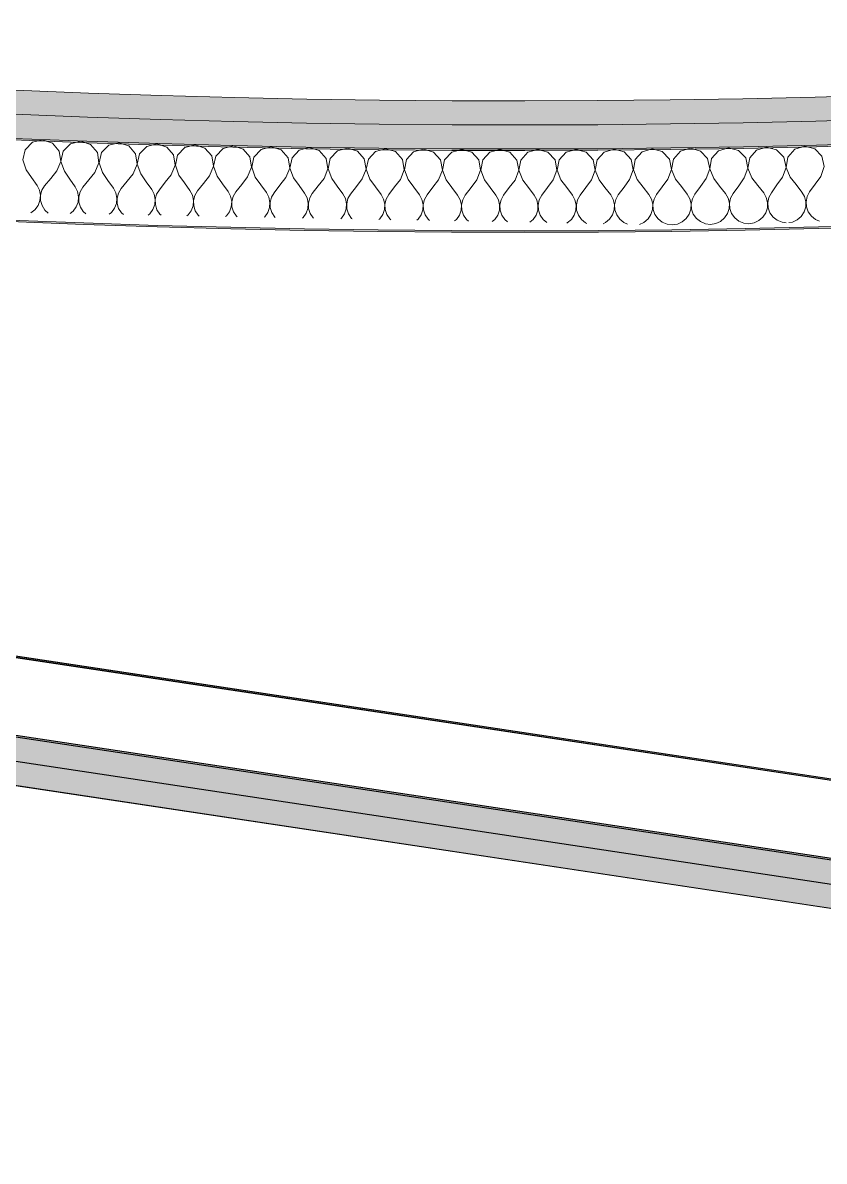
# Model space of a CAD drawing. Header units: millimetres. Extents: x -50172 to 90294, y -80883 to 25069.
# Drawn here: x -27246 to -26746, y -51503 to -50793 of the extents above; entities that cross this region are included whole.
import ezdxf
from ezdxf.enums import TextEntityAlignment as Align

# ---------------------------------------------------------------- set-up
doc = ezdxf.new("R2010")
doc.units = ezdxf.units.MM
doc.header["$MEASUREMENT"] = 0
for name, color, linetype in [('A-25-M_Wall_Int', 7, 'Continuous'), ('New_A-25-M_Wall_Int', 7, 'Continuous'), ('New_A-35-M_FFE-Zone', 7, 'Continuous')]:
    doc.layers.add(name, color=color, linetype=linetype)
for name, color, linetype, lineweight in [('A-25-M_Wall_Int_Pen_No__1', 7, 'Continuous', 13), ('New_A-25-M_Wall_Int_Pen_No__1', 7, 'Continuous', 13), ('New_A-25-M_Wall_Int_Pen_No__150', 7, 'Continuous', 0), ('New_ArchiCAD Zone Stamps_Pen_No__9', 7, 'Continuous', 13)]:
    doc.layers.add(name, color=color, linetype=linetype, lineweight=lineweight)
for name, color, linetype, lineweight, true_color in [('A-25-M_Wall_Int_Pen_No__107', 7, 'Continuous', 15, 0xa6a6a6), ('A-25-M_Wall_Int_Pen_No__81', 7, 'Continuous', 20, 0x6a6a6a), ('New_A-25-M_Wall_Int_Pen_No__107', 7, 'Continuous', 15, 0xa6a6a6), ('New_A-25-M_Wall_Int_Pen_No__81', 7, 'Continuous', 20, 0x6a6a6a), ('New_A-35-M_FFE-Zone_Pen_No__74', 7, 'Continuous', 20, 0x606060)]:
    doc.layers.add(name, color=color, linetype=linetype, lineweight=lineweight, true_color=true_color)
doc.styles.add('GENERATED_STYLE_1', font='')
doc.styles.add('GENERATED_STYLE_3', font='')
doc.styles.get('GENERATED_STYLE_1').set_extended_font_data('Arial', bold=True)
doc.styles.get('GENERATED_STYLE_3').set_extended_font_data('Arial')

# ---------------------------------------------------------------- blocks, each defined once
blk = doc.blocks.new('Lecture 1 First_INB 114R_2_1', base_point=(-22395.77, -55564.06))
at = {"layer": 'New_A-35-M_FFE-Zone_Pen_No__74', "linetype": 'Continuous'}
blk.add_line((-25917.19, -51469.67), (-29877.61, -50873.57), dxfattribs=at)
at = {"layer": 'New_ArchiCAD Zone Stamps_Pen_No__9'}
for tag, height, style, p in [('ROOM_NAME', 250, 'GENERATED_STYLE_1', (-23019.34, -54095.69)), ('zoneNameLine2', 250, 'GENERATED_STYLE_1', (-23207.77, -54527.82)), ('ROOM_NUMBER', 200, 'GENERATED_STYLE_3', (-23396.2, -54948.53)), ('measuredAreaCode', 200, 'GENERATED_STYLE_3', (-23553.22, -55308.64)), ('DUMMY_649', 200, 'GENERATED_STYLE_3', (-23245.82, -55442.68)), ('DUMMY_650', 200, 'GENERATED_STYLE_3', (-22616.65, -55717.03)), ('DUMMY_651', 133.33, 'GENERATED_STYLE_3', (-22337.36, -55823.58))]:
    blk.add_attdef(tag, text='', height=height, rotation=336.44041, dxfattribs=dict(at, style=style)).set_placement(p, align=Align.TOP_LEFT)
blk = doc.blocks.new('*X403')
at = {"layer": 'New_A-25-M_Wall_Int_Pen_No__150', "linetype": 'Continuous'}
for p, q in [((-27234.06, -50865.82), (-27240.38, -50867.35)), ((-27227.88, -50867.85), (-27234.06, -50865.82)), ((-27210.28, -50866.74), (-27216.6, -50868.28)), ((-27204.09, -50868.74), (-27210.28, -50866.74)), ((-27244.97, -50871.97), (-27246.44, -50878.3)), ((-27240.38, -50867.35), (-27244.97, -50871.97)), ((-27223.68, -50872.82), (-27227.88, -50867.85)), ((-27222.72, -50879.25), (-27223.68, -50872.82)), ((-27221.17, -50872.92), (-27222.62, -50879.26)), ((-27216.6, -50868.28), (-27221.17, -50872.92)), ((-27199.88, -50873.7), (-27204.09, -50868.74)), ((-27198.89, -50880.13), (-27199.88, -50873.7)), ((-27197.36, -50873.79), (-27198.8, -50880.14)), ((-27192.81, -50869.14), (-27197.36, -50873.79)), ((-27186.5, -50867.58), (-27192.81, -50869.14)), ((-27180.3, -50869.56), (-27186.5, -50867.58)), ((-27176.07, -50874.51), (-27180.3, -50869.56)), ((-27169.02, -50869.93), (-27173.56, -50874.59)), ((-27162.71, -50868.34), (-27169.02, -50869.93)), ((-27156.51, -50870.31), (-27162.71, -50868.34)), ((-27152.26, -50875.24), (-27156.51, -50870.31)), ((-27145.23, -50870.64), (-27149.75, -50875.31)), ((-27138.92, -50869.03), (-27145.23, -50870.64)), ((-27132.72, -50870.98), (-27138.92, -50869.03)), ((-27128.45, -50875.89), (-27132.72, -50870.98)), ((-27121.43, -50871.27), (-27125.94, -50875.96)), ((-27115.13, -50869.64), (-27121.43, -50871.27)), ((-27108.92, -50871.57), (-27115.13, -50869.64)), ((-27104.64, -50876.47), (-27108.92, -50871.57)), ((-27097.63, -50871.83), (-27102.13, -50876.53)), ((-27091.34, -50870.18), (-27097.63, -50871.83)), ((-27085.12, -50872.09), (-27091.34, -50870.18)), ((-27080.83, -50876.98), (-27085.12, -50872.09)), ((-27073.84, -50872.31), (-27078.32, -50877.03)), ((-27067.55, -50870.64), (-27073.84, -50872.31)), ((-27061.32, -50872.53), (-27067.55, -50870.64)), ((-27057.01, -50877.41), (-27061.32, -50872.53)), ((-27050.04, -50872.71), (-27054.5, -50877.45)), ((-27043.75, -50871.03), (-27050.04, -50872.71)), ((-27037.52, -50872.9), (-27043.75, -50871.03)), ((-27033.2, -50877.76), (-27037.52, -50872.9)), ((-27026.23, -50873.05), (-27030.68, -50877.79)), ((-27019.96, -50871.34), (-27026.23, -50873.05)), ((-27013.72, -50873.19), (-27019.96, -50871.34)), ((-27009.38, -50878.04), (-27013.72, -50873.19)), ((-27002.43, -50873.3), (-27006.87, -50878.06)), ((-26996.16, -50871.58), (-27002.43, -50873.3)), ((-26989.92, -50873.41), (-26996.16, -50871.58)), ((-26985.56, -50878.24), (-26989.92, -50873.41)), ((-26978.63, -50873.48), (-26983.05, -50878.26)), ((-26972.36, -50871.74), (-26978.63, -50873.48)), ((-26966.12, -50873.55), (-26972.36, -50871.74)), ((-26961.75, -50878.37), (-26966.12, -50873.55)), ((-26954.83, -50873.59), (-26959.23, -50878.37)), ((-26948.57, -50871.82), (-26954.83, -50873.59)), ((-26942.31, -50873.61), (-26948.57, -50871.82)), ((-26937.93, -50878.42), (-26942.31, -50873.61)), ((-26931.02, -50873.61), (-26935.41, -50878.42)), ((-26924.77, -50871.83), (-26931.02, -50873.61)), ((-26918.51, -50873.6), (-26924.77, -50871.83)), ((-26914.11, -50878.39), (-26918.51, -50873.6)), ((-26907.22, -50873.57), (-26911.59, -50878.38)), ((-26900.97, -50871.76), (-26907.22, -50873.57)), ((-26894.71, -50873.51), (-26900.97, -50871.76)), ((-26890.29, -50878.29), (-26894.71, -50873.51)), ((-26883.42, -50873.45), (-26887.78, -50878.28)), ((-26877.17, -50871.62), (-26883.42, -50873.45)), ((-26870.9, -50873.35), (-26877.17, -50871.62)), ((-26866.47, -50878.12), (-26870.9, -50873.35)), ((-26859.61, -50873.25), (-26863.96, -50878.09)), ((-26853.38, -50871.41), (-26859.61, -50873.25)), ((-26847.1, -50873.11), (-26853.38, -50871.41)), ((-26842.65, -50877.86), (-26847.1, -50873.11)), ((-26835.81, -50872.97), (-26840.14, -50877.83)), ((-26829.58, -50871.11), (-26835.81, -50872.97)), ((-26823.3, -50872.8), (-26829.58, -50871.11)), ((-26818.84, -50877.54), (-26823.3, -50872.8)), ((-26812.01, -50872.63), (-26816.32, -50877.5)), ((-26805.79, -50870.74), (-26812.01, -50872.63)), ((-26799.5, -50872.41), (-26805.79, -50870.74)), ((-26795.02, -50877.13), (-26799.5, -50872.41)), ((-26788.21, -50872.2), (-26792.51, -50877.09)), ((-26781.99, -50870.3), (-26788.21, -50872.2)), ((-26775.7, -50871.95), (-26781.99, -50870.3)), ((-26771.21, -50876.66), (-26775.7, -50871.95)), ((-26764.41, -50871.7), (-26768.69, -50876.6)), ((-26758.2, -50869.78), (-26764.41, -50871.7)), ((-26751.9, -50871.41), (-26758.2, -50869.78)), ((-26747.4, -50876.1), (-26751.9, -50871.41)), ((-27246.44, -50878.3), (-27244.36, -50884.47)), ((-27225.29, -50885.23), (-27222.72, -50879.25)), ((-27222.62, -50879.26), (-27220.52, -50885.42)), ((-27201.44, -50886.12), (-27198.89, -50880.13)), ((-27198.8, -50880.14), (-27196.68, -50886.29)), ((-27177.6, -50886.93), (-27175.07, -50880.94)), ((-27175.07, -50880.94), (-27176.07, -50874.51)), ((-27173.56, -50874.59), (-27174.97, -50880.94)), ((-27174.97, -50880.94), (-27172.83, -50887.08)), ((-27151.24, -50881.66), (-27152.26, -50875.24)), ((-27149.75, -50875.31), (-27151.14, -50881.67)), ((-27127.41, -50882.32), (-27128.45, -50875.89)), ((-27125.94, -50875.96), (-27127.31, -50882.32)), ((-27103.58, -50882.89), (-27104.64, -50876.47)), ((-27102.13, -50876.53), (-27103.48, -50882.89)), ((-27079.74, -50883.39), (-27080.83, -50876.98)), ((-27078.32, -50877.03), (-27079.65, -50883.4)), ((-27055.91, -50883.82), (-27057.01, -50877.41)), ((-27054.5, -50877.45), (-27055.81, -50883.82)), ((-27032.07, -50884.17), (-27033.2, -50877.76)), ((-27030.68, -50877.79), (-27031.98, -50884.17)), ((-27008.24, -50884.44), (-27009.38, -50878.04)), ((-27006.87, -50878.06), (-27008.14, -50884.44)), ((-26984.4, -50884.64), (-26985.56, -50878.24)), ((-26983.05, -50878.26), (-26984.3, -50884.64)), ((-26960.56, -50884.76), (-26961.75, -50878.37)), ((-26959.23, -50878.37), (-26960.46, -50884.76)), ((-26936.72, -50884.81), (-26937.93, -50878.42)), ((-26935.41, -50878.42), (-26936.62, -50884.81)), ((-26912.88, -50884.78), (-26914.11, -50878.39)), ((-26911.59, -50878.38), (-26912.78, -50884.78)), ((-26889.04, -50884.68), (-26890.29, -50878.29)), ((-26887.78, -50878.28), (-26888.95, -50884.68)), ((-26865.2, -50884.5), (-26866.47, -50878.12)), ((-26863.96, -50878.09), (-26865.11, -50884.5)), ((-26841.37, -50884.24), (-26842.65, -50877.86)), ((-26840.14, -50877.83), (-26841.27, -50884.24)), ((-26817.53, -50883.91), (-26818.84, -50877.54)), ((-26816.32, -50877.5), (-26817.43, -50883.91)), ((-26793.69, -50883.5), (-26795.02, -50877.13)), ((-26792.51, -50877.09), (-26793.6, -50883.5)), ((-26769.86, -50883.02), (-26771.21, -50876.66)), ((-26768.69, -50876.6), (-26769.76, -50883.02)), ((-26746.03, -50882.46), (-26747.4, -50876.1)), ((-27244.36, -50884.47), (-27240.98, -50889.37)), ((-27225.29, -50885.23), (-27229.05, -50889.85)), ((-27220.52, -50885.42), (-27217.12, -50890.31)), ((-27201.44, -50886.12), (-27205.19, -50890.75)), ((-27196.68, -50886.29), (-27193.26, -50891.17)), ((-27177.6, -50886.93), (-27181.33, -50891.57)), ((-27172.83, -50887.08), (-27169.4, -50891.96)), ((-27153.75, -50887.67), (-27157.47, -50892.32)), ((-27153.75, -50887.67), (-27151.24, -50881.66)), ((-27151.14, -50881.67), (-27148.98, -50887.81)), ((-27148.98, -50887.81), (-27145.54, -50892.67)), ((-27129.9, -50888.33), (-27133.61, -50892.99)), ((-27129.9, -50888.33), (-27127.41, -50882.32)), ((-27127.31, -50882.32), (-27125.13, -50888.45)), ((-27125.13, -50888.45), (-27121.67, -50893.3)), ((-27106.05, -50888.91), (-27103.58, -50882.89)), ((-27103.48, -50882.89), (-27101.28, -50889.02)), ((-27082.2, -50889.42), (-27079.74, -50883.39)), ((-27079.65, -50883.4), (-27077.43, -50889.51)), ((-27058.35, -50889.85), (-27055.91, -50883.82)), ((-27055.81, -50883.82), (-27053.57, -50889.93)), ((-27034.49, -50890.21), (-27032.07, -50884.17)), ((-27031.98, -50884.17), (-27029.72, -50890.27)), ((-27010.63, -50890.49), (-27008.24, -50884.44)), ((-27008.14, -50884.44), (-27005.86, -50890.54)), ((-26986.78, -50890.7), (-26984.4, -50884.64)), ((-26984.3, -50884.64), (-26982, -50890.73)), ((-26962.92, -50890.83), (-26960.56, -50884.76)), ((-26960.46, -50884.76), (-26958.15, -50890.85)), ((-26939.06, -50890.88), (-26936.72, -50884.81)), ((-26936.62, -50884.81), (-26934.29, -50890.88)), ((-26915.2, -50890.86), (-26912.88, -50884.78)), ((-26912.78, -50884.78), (-26910.43, -50890.85)), ((-26891.34, -50890.76), (-26889.04, -50884.68)), ((-26888.95, -50884.68), (-26886.57, -50890.74)), ((-26867.49, -50890.59), (-26865.2, -50884.5)), ((-26865.11, -50884.5), (-26862.71, -50890.55)), ((-26843.63, -50890.34), (-26841.37, -50884.24)), ((-26841.27, -50884.24), (-26838.86, -50890.28)), ((-26819.77, -50890.02), (-26817.53, -50883.91)), ((-26817.43, -50883.91), (-26815, -50889.95)), ((-26795.92, -50889.62), (-26793.69, -50883.5)), ((-26793.6, -50883.5), (-26791.15, -50889.53)), ((-26772.06, -50889.14), (-26769.86, -50883.02)), ((-26769.76, -50883.02), (-26767.29, -50889.04)), ((-26748.21, -50888.59), (-26751.68, -50893.44)), ((-26748.21, -50888.59), (-26746.03, -50882.46)), ((-27240.98, -50889.37), (-27237.59, -50894.28)), ((-27236.11, -50897.21), (-27237.59, -50894.28)), ((-27232.82, -50894.47), (-27234.52, -50897.28)), ((-27229.05, -50889.85), (-27232.82, -50894.47)), ((-27217.12, -50890.31), (-27213.72, -50895.2)), ((-27212.23, -50898.13), (-27213.72, -50895.2)), ((-27208.94, -50895.38), (-27210.64, -50898.19)), ((-27205.19, -50890.75), (-27208.94, -50895.38)), ((-27193.26, -50891.17), (-27189.85, -50896.05)), ((-27181.33, -50891.57), (-27185.07, -50896.21)), ((-27169.4, -50891.96), (-27165.97, -50896.83)), ((-27157.47, -50892.32), (-27161.19, -50896.97)), ((-27145.54, -50892.67), (-27142.09, -50897.53)), ((-27133.61, -50892.99), (-27137.32, -50897.66)), ((-27121.67, -50893.3), (-27118.21, -50898.15)), ((-27109.74, -50893.59), (-27113.44, -50898.27)), ((-27106.05, -50888.91), (-27109.74, -50893.59)), ((-27101.28, -50889.02), (-27097.81, -50893.86)), ((-27097.81, -50893.86), (-27094.33, -50898.7)), ((-27085.87, -50894.11), (-27089.55, -50898.8)), ((-27082.2, -50889.42), (-27085.87, -50894.11)), ((-27077.43, -50889.51), (-27073.94, -50894.34)), ((-27073.94, -50894.34), (-27070.45, -50899.17)), ((-27062, -50894.55), (-27065.67, -50899.25)), ((-27058.35, -50889.85), (-27062, -50894.55)), ((-27053.57, -50889.93), (-27050.07, -50894.75)), ((-27050.07, -50894.75), (-27046.56, -50899.56)), ((-27038.13, -50894.92), (-27041.78, -50899.63)), ((-27034.49, -50890.21), (-27038.13, -50894.92)), ((-27029.72, -50890.27), (-27026.2, -50895.08)), ((-27026.2, -50895.08), (-27022.67, -50899.88)), ((-27014.26, -50895.22), (-27017.9, -50899.94)), ((-27010.63, -50890.49), (-27014.26, -50895.22)), ((-27005.86, -50890.54), (-27002.33, -50895.33)), ((-27002.33, -50895.33), (-26998.79, -50900.13)), ((-26990.39, -50895.43), (-26994.01, -50900.17)), ((-26986.78, -50890.7), (-26990.39, -50895.43)), ((-26982, -50890.73), (-26978.45, -50895.51)), ((-26978.45, -50895.51), (-26974.9, -50900.3)), ((-26966.52, -50895.58), (-26970.12, -50900.32)), ((-26962.92, -50890.83), (-26966.52, -50895.58)), ((-26958.15, -50890.85), (-26954.58, -50895.62)), ((-26954.58, -50895.62), (-26951.01, -50900.39)), ((-26942.64, -50895.64), (-26946.23, -50900.4)), ((-26939.06, -50890.88), (-26942.64, -50895.64)), ((-26934.29, -50890.88), (-26930.71, -50895.65)), ((-26930.71, -50895.65), (-26927.12, -50900.41)), ((-26918.77, -50895.63), (-26922.34, -50900.4)), ((-26915.2, -50890.86), (-26918.77, -50895.63)), ((-26910.43, -50890.85), (-26906.83, -50895.6)), ((-26906.83, -50895.6), (-26903.23, -50900.35)), ((-26894.9, -50895.55), (-26898.46, -50900.32)), ((-26891.34, -50890.76), (-26894.9, -50895.55)), ((-26886.57, -50890.74), (-26882.96, -50895.47)), ((-26882.96, -50895.47), (-26879.35, -50900.21)), ((-26871.02, -50895.38), (-26874.57, -50900.17)), ((-26867.49, -50890.59), (-26871.02, -50895.38)), ((-26862.71, -50890.55), (-26859.09, -50895.27)), ((-26859.09, -50895.27), (-26855.46, -50900)), ((-26847.15, -50895.15), (-26850.68, -50899.95)), ((-26843.63, -50890.34), (-26847.15, -50895.15)), ((-26838.86, -50890.28), (-26835.22, -50895)), ((-26835.22, -50895), (-26831.57, -50899.71)), ((-26823.28, -50894.83), (-26826.79, -50899.65)), ((-26819.77, -50890.02), (-26823.28, -50894.83)), ((-26815, -50889.95), (-26811.35, -50894.65)), ((-26811.35, -50894.65), (-26807.69, -50899.35)), ((-26799.41, -50894.45), (-26802.91, -50899.27)), ((-26795.92, -50889.62), (-26799.41, -50894.45)), ((-26791.15, -50889.53), (-26787.48, -50894.22)), ((-26787.48, -50894.22), (-26783.8, -50898.91)), ((-26775.54, -50893.98), (-26779.02, -50898.82)), ((-26772.06, -50889.14), (-26775.54, -50893.98)), ((-26767.29, -50889.04), (-26763.61, -50893.72)), ((-26763.61, -50893.72), (-26759.92, -50898.4)), ((-26751.68, -50893.44), (-26755.14, -50898.29)), ((-27235.49, -50900.44), (-27236.11, -50897.21)), ((-27235.79, -50903.71), (-27235.49, -50900.44)), ((-27234.52, -50897.28), (-27235.4, -50900.44)), ((-27235.4, -50900.44), (-27235.37, -50903.73)), ((-27211.6, -50901.36), (-27212.23, -50898.13)), ((-27211.88, -50904.63), (-27211.6, -50901.36)), ((-27210.64, -50898.19), (-27211.51, -50901.36)), ((-27211.51, -50901.36), (-27211.47, -50904.65)), ((-27188.35, -50898.98), (-27189.85, -50896.05)), ((-27187.71, -50902.2), (-27188.35, -50898.98)), ((-27187.98, -50905.48), (-27187.71, -50902.2)), ((-27186.76, -50899.03), (-27187.61, -50902.21)), ((-27187.61, -50902.21), (-27187.57, -50905.49)), ((-27185.07, -50896.21), (-27186.76, -50899.03)), ((-27164.46, -50899.75), (-27165.97, -50896.83)), ((-27163.82, -50902.97), (-27164.46, -50899.75)), ((-27162.88, -50899.8), (-27163.72, -50902.97)), ((-27161.19, -50896.97), (-27162.88, -50899.8)), ((-27140.58, -50900.44), (-27142.09, -50897.53)), ((-27139.92, -50903.66), (-27140.58, -50900.44)), ((-27138.99, -50900.49), (-27139.82, -50903.67)), ((-27137.32, -50897.66), (-27138.99, -50900.49)), ((-27116.69, -50901.06), (-27118.21, -50898.15)), ((-27116.02, -50904.28), (-27116.69, -50901.06)), ((-27115.1, -50901.1), (-27115.92, -50904.28)), ((-27113.44, -50898.27), (-27115.1, -50901.1)), ((-27092.8, -50901.6), (-27094.33, -50898.7)), ((-27092.12, -50904.82), (-27092.8, -50901.6)), ((-27091.21, -50901.64), (-27092.02, -50904.82)), ((-27089.55, -50898.8), (-27091.21, -50901.64)), ((-27068.9, -50902.07), (-27070.45, -50899.17)), ((-27068.21, -50905.28), (-27068.9, -50902.07)), ((-27067.31, -50902.1), (-27068.12, -50905.29)), ((-27065.67, -50899.25), (-27067.31, -50902.1)), ((-27045.01, -50902.46), (-27046.56, -50899.56)), ((-27044.31, -50905.67), (-27045.01, -50902.46)), ((-27043.42, -50902.49), (-27044.21, -50905.67)), ((-27041.78, -50899.63), (-27043.42, -50902.49)), ((-27021.11, -50902.78), (-27022.67, -50899.88)), ((-27020.4, -50905.98), (-27021.11, -50902.78)), ((-27019.52, -50902.8), (-27020.31, -50905.99)), ((-27017.9, -50899.94), (-27019.52, -50902.8)), ((-26997.22, -50903.02), (-26998.79, -50900.13)), ((-26994.01, -50900.17), (-26995.63, -50903.03)), ((-26973.32, -50903.18), (-26974.9, -50900.3)), ((-26970.12, -50900.32), (-26971.73, -50903.19)), ((-26949.42, -50903.27), (-26951.01, -50900.39)), ((-26946.23, -50900.4), (-26947.83, -50903.27)), ((-26925.52, -50903.28), (-26927.12, -50900.41)), ((-26922.34, -50900.4), (-26923.94, -50903.28)), ((-26901.63, -50903.21), (-26903.23, -50900.35)), ((-26898.46, -50900.32), (-26900.04, -50903.21)), ((-26877.73, -50903.07), (-26879.35, -50900.21)), ((-26874.57, -50900.17), (-26876.14, -50903.06)), ((-26853.83, -50902.86), (-26855.46, -50900)), ((-26853.05, -50906.05), (-26853.83, -50902.86)), ((-26852.24, -50902.84), (-26852.96, -50906.05)), ((-26850.68, -50899.95), (-26852.24, -50902.84)), ((-26829.94, -50902.57), (-26831.57, -50899.71)), ((-26829.15, -50905.75), (-26829.94, -50902.57)), ((-26828.35, -50902.54), (-26829.05, -50905.75)), ((-26826.79, -50899.65), (-26828.35, -50902.54)), ((-26806.04, -50902.2), (-26807.69, -50899.35)), ((-26805.24, -50905.38), (-26806.04, -50902.2)), ((-26804.45, -50902.17), (-26805.15, -50905.38)), ((-26802.91, -50899.27), (-26804.45, -50902.17)), ((-26782.15, -50901.75), (-26783.8, -50898.91)), ((-26781.34, -50904.94), (-26782.15, -50901.75)), ((-26780.56, -50901.72), (-26781.24, -50904.94)), ((-26779.02, -50898.82), (-26780.56, -50901.72)), ((-26758.26, -50901.24), (-26759.92, -50898.4)), ((-26757.44, -50904.42), (-26758.26, -50901.24)), ((-26756.67, -50901.2), (-26757.34, -50904.41)), ((-26755.14, -50898.29), (-26756.67, -50901.2)), ((-27241.52, -50911.36), (-27238.94, -50909.41)), ((-27238.94, -50909.41), (-27236.96, -50906.78)), ((-27236.96, -50906.78), (-27235.79, -50903.71)), ((-27235.37, -50903.73), (-27234.44, -50906.88)), ((-27234.44, -50906.88), (-27232.68, -50909.66)), ((-27232.68, -50909.66), (-27230.54, -50911.57)), ((-27215.02, -50910.34), (-27213.05, -50907.7)), ((-27213.05, -50907.7), (-27211.88, -50904.63)), ((-27211.47, -50904.65), (-27210.53, -50907.8)), ((-27210.53, -50907.8), (-27208.76, -50910.57)), ((-27191.1, -50911.19), (-27189.14, -50908.55)), ((-27189.14, -50908.55), (-27187.98, -50905.48)), ((-27187.57, -50905.49), (-27186.62, -50908.64)), ((-27186.62, -50908.64), (-27184.84, -50911.4)), ((-27167.18, -50911.97), (-27165.23, -50909.32)), ((-27165.23, -50909.32), (-27164.08, -50906.25)), ((-27164.08, -50906.25), (-27163.82, -50902.97)), ((-27163.72, -50902.97), (-27163.66, -50906.26)), ((-27163.66, -50906.26), (-27162.7, -50909.4)), ((-27162.7, -50909.4), (-27160.91, -50912.16)), ((-27141.31, -50910.02), (-27140.17, -50906.94)), ((-27140.17, -50906.94), (-27139.92, -50903.66)), ((-27139.82, -50903.67), (-27139.75, -50906.95)), ((-27139.75, -50906.95), (-27138.78, -50910.09)), ((-27117.39, -50910.64), (-27116.26, -50907.55)), ((-27116.26, -50907.55), (-27116.02, -50904.28)), ((-27115.92, -50904.28), (-27115.84, -50907.56)), ((-27115.84, -50907.56), (-27114.86, -50910.7)), ((-27093.47, -50911.19), (-27092.35, -50908.1)), ((-27092.35, -50908.1), (-27092.12, -50904.82)), ((-27092.02, -50904.82), (-27091.93, -50908.1)), ((-27091.93, -50908.1), (-27090.94, -50911.24)), ((-27069.54, -50911.65), (-27068.43, -50908.56)), ((-27068.43, -50908.56), (-27068.21, -50905.28)), ((-27068.12, -50905.29), (-27068.02, -50908.57)), ((-27068.02, -50908.57), (-27067.02, -50911.7)), ((-27045.62, -50912.05), (-27044.52, -50908.95)), ((-27044.52, -50908.95), (-27044.31, -50905.67)), ((-27044.21, -50905.67), (-27044.1, -50908.96)), ((-27044.1, -50908.96), (-27043.09, -50912.08)), ((-27021.69, -50912.36), (-27020.6, -50909.26)), ((-27020.6, -50909.26), (-27020.4, -50905.98)), ((-27020.31, -50905.99), (-27020.18, -50909.27)), ((-27020.18, -50909.27), (-27019.17, -50912.39)), ((-26997.76, -50912.6), (-26996.68, -50909.5)), ((-26996.5, -50906.22), (-26997.22, -50903.02)), ((-26996.68, -50909.5), (-26996.5, -50906.22)), ((-26995.63, -50903.03), (-26996.4, -50906.22)), ((-26996.4, -50906.22), (-26996.27, -50909.5)), ((-26996.27, -50909.5), (-26995.24, -50912.62)), ((-26973.84, -50912.77), (-26972.77, -50909.66)), ((-26972.59, -50906.38), (-26973.32, -50903.18)), ((-26972.77, -50909.66), (-26972.59, -50906.38)), ((-26971.73, -50903.19), (-26972.49, -50906.38)), ((-26972.49, -50906.38), (-26972.35, -50909.66)), ((-26972.35, -50909.66), (-26971.31, -50912.78)), ((-26949.91, -50912.86), (-26948.85, -50909.75)), ((-26948.68, -50906.47), (-26949.42, -50903.27)), ((-26948.85, -50909.75), (-26948.68, -50906.47)), ((-26947.83, -50903.27), (-26948.59, -50906.47)), ((-26948.59, -50906.47), (-26948.43, -50909.75)), ((-26948.43, -50909.75), (-26947.38, -50912.86)), ((-26925.98, -50912.87), (-26924.93, -50909.76)), ((-26924.77, -50906.48), (-26925.52, -50903.28)), ((-26924.93, -50909.76), (-26924.77, -50906.48)), ((-26923.94, -50903.28), (-26924.68, -50906.48)), ((-26924.68, -50906.48), (-26924.51, -50909.76)), ((-26924.51, -50909.76), (-26923.46, -50912.87)), ((-26902.05, -50912.81), (-26901.01, -50909.69)), ((-26900.87, -50906.41), (-26901.63, -50903.21)), ((-26901.01, -50909.69), (-26900.87, -50906.41)), ((-26900.04, -50903.21), (-26900.77, -50906.41)), ((-26900.77, -50906.41), (-26900.6, -50909.69)), ((-26900.6, -50909.69), (-26899.53, -50912.8)), ((-26878.13, -50912.67), (-26877.09, -50909.55)), ((-26876.96, -50906.27), (-26877.73, -50903.07)), ((-26877.09, -50909.55), (-26876.96, -50906.27)), ((-26876.14, -50903.06), (-26876.86, -50906.27)), ((-26876.86, -50906.27), (-26876.68, -50909.55)), ((-26876.68, -50909.55), (-26875.6, -50912.65)), ((-26854.2, -50912.45), (-26853.18, -50909.33)), ((-26853.18, -50909.33), (-26853.05, -50906.05)), ((-26852.96, -50906.05), (-26852.76, -50909.33)), ((-26852.76, -50909.33), (-26851.67, -50912.43)), ((-26830.27, -50912.16), (-26829.26, -50909.04)), ((-26829.26, -50909.04), (-26829.15, -50905.75)), ((-26829.05, -50905.75), (-26828.84, -50909.03)), ((-26828.84, -50909.03), (-26827.75, -50912.13)), ((-26806.35, -50911.8), (-26805.35, -50908.67)), ((-26805.35, -50908.67), (-26805.24, -50905.38)), ((-26805.15, -50905.38), (-26804.93, -50908.66)), ((-26804.93, -50908.66), (-26803.82, -50911.75)), ((-26782.42, -50911.35), (-26781.43, -50908.22)), ((-26781.43, -50908.22), (-26781.34, -50904.94)), ((-26781.24, -50904.94), (-26781.02, -50908.21)), ((-26781.02, -50908.21), (-26779.9, -50911.3)), ((-26758.5, -50910.84), (-26757.52, -50907.7)), ((-26757.52, -50907.7), (-26757.44, -50904.42)), ((-26757.34, -50904.41), (-26757.1, -50907.69)), ((-26757.1, -50907.69), (-26755.98, -50910.78)), ((-27216.98, -50911.83), (-27215.02, -50910.34)), ((-27208.76, -50910.57), (-27207.13, -50912.02)), ((-27192.53, -50912.29), (-27191.1, -50911.19)), ((-27184.84, -50911.4), (-27183.64, -50912.46)), ((-27168.19, -50912.76), (-27167.18, -50911.97)), ((-27160.91, -50912.16), (-27160.06, -50912.91)), ((-27143.95, -50913.22), (-27143.25, -50912.67)), ((-27143.25, -50912.67), (-27141.31, -50910.02)), ((-27138.78, -50910.09), (-27136.99, -50912.85)), ((-27136.99, -50912.85), (-27136.39, -50913.36)), ((-27119.8, -50913.68), (-27119.32, -50913.3)), ((-27119.32, -50913.3), (-27117.39, -50910.64)), ((-27114.86, -50910.7), (-27113.06, -50913.45)), ((-27113.06, -50913.45), (-27112.64, -50913.81)), ((-27095.75, -50914.13), (-27095.39, -50913.85)), ((-27095.39, -50913.85), (-27093.47, -50911.19)), ((-27090.94, -50911.24), (-27089.13, -50913.98)), ((-27089.13, -50913.98), (-27088.8, -50914.27)), ((-27071.79, -50914.59), (-27071.46, -50914.33)), ((-27071.46, -50914.33), (-27069.54, -50911.65)), ((-27067.02, -50911.7), (-27065.19, -50914.44)), ((-27065.19, -50914.44), (-27064.86, -50914.72)), ((-27047.93, -50915.04), (-27047.53, -50914.73)), ((-27047.53, -50914.73), (-27045.62, -50912.05)), ((-27043.09, -50912.08), (-27041.26, -50914.82)), ((-27041.26, -50914.82), (-27040.84, -50915.18)), ((-27024.15, -50915.5), (-27023.59, -50915.05)), ((-27023.59, -50915.05), (-27021.69, -50912.36)), ((-27019.17, -50912.39), (-27017.33, -50915.12)), ((-27017.33, -50915.12), (-27016.71, -50915.64)), ((-27000.46, -50915.95), (-26999.66, -50915.29)), ((-26999.66, -50915.29), (-26997.76, -50912.6)), ((-26995.24, -50912.62), (-26993.39, -50915.35)), ((-26993.39, -50915.35), (-26992.49, -50916.1)), ((-26976.86, -50916.39), (-26975.72, -50915.47)), ((-26975.72, -50915.47), (-26973.84, -50912.77)), ((-26971.31, -50912.78), (-26969.45, -50915.5)), ((-26969.45, -50915.5), (-26968.18, -50916.56)), ((-26953.35, -50916.84), (-26951.79, -50915.56)), ((-26951.79, -50915.56), (-26949.91, -50912.86)), ((-26947.38, -50912.86), (-26945.52, -50915.57)), ((-26945.52, -50915.57), (-26943.76, -50917.02)), ((-26929.92, -50917.29), (-26927.85, -50915.58)), ((-26927.85, -50915.58), (-26925.98, -50912.87)), ((-26923.46, -50912.87), (-26921.58, -50915.57)), ((-26921.58, -50915.57), (-26919.25, -50917.49)), ((-26906.45, -50917.63), (-26903.91, -50915.52)), ((-26903.91, -50915.52), (-26902.05, -50912.81)), ((-26899.53, -50912.8), (-26897.65, -50915.5)), ((-26897.65, -50915.5), (-26895.09, -50917.58)), ((-26882.5, -50917.5), (-26879.98, -50915.39)), ((-26879.98, -50915.39), (-26878.13, -50912.67)), ((-26875.6, -50912.65), (-26873.71, -50915.34)), ((-26873.71, -50915.34), (-26871.15, -50917.42)), ((-26858.56, -50917.3), (-26856.04, -50915.18)), ((-26856.04, -50915.18), (-26854.2, -50912.45)), ((-26851.67, -50912.43), (-26849.77, -50915.11)), ((-26849.77, -50915.11), (-26847.21, -50917.18)), ((-26837.63, -50918.39), (-26834.62, -50917.03)), ((-26834.62, -50917.03), (-26832.11, -50914.9)), ((-26832.11, -50914.9), (-26830.27, -50912.16)), ((-26827.75, -50912.13), (-26825.84, -50914.81)), ((-26825.84, -50914.81), (-26823.27, -50916.87)), ((-26823.27, -50916.87), (-26820.22, -50918.15)), ((-26813.68, -50918.05), (-26810.68, -50916.67)), ((-26810.68, -50916.67), (-26808.17, -50914.54)), ((-26808.17, -50914.54), (-26806.35, -50911.8)), ((-26803.82, -50911.75), (-26801.91, -50914.43)), ((-26801.91, -50914.43), (-26799.33, -50916.48)), ((-26799.33, -50916.48), (-26796.28, -50917.75)), ((-26789.74, -50917.63), (-26786.74, -50916.24)), ((-26786.74, -50916.24), (-26784.24, -50914.1)), ((-26784.24, -50914.1), (-26782.42, -50911.35)), ((-26779.9, -50911.3), (-26777.97, -50913.97)), ((-26777.97, -50913.97), (-26775.39, -50916.01)), ((-26775.39, -50916.01), (-26772.34, -50917.27)), ((-26765.79, -50917.13), (-26762.8, -50915.74)), ((-26762.8, -50915.74), (-26760.31, -50913.59)), ((-26760.31, -50913.59), (-26758.5, -50910.84)), ((-26755.98, -50910.78), (-26754.04, -50913.44)), ((-26754.04, -50913.44), (-26751.45, -50915.47)), ((-26751.45, -50915.47), (-26748.94, -50916.5)), ((-26906.67, -50917.73), (-26906.45, -50917.63)), ((-26895.09, -50917.58), (-26894.2, -50917.97)), ((-26883.98, -50918.16), (-26882.5, -50917.5)), ((-26871.15, -50917.42), (-26868.74, -50918.45)), ((-26861.42, -50918.59), (-26858.56, -50917.3)), ((-26847.21, -50917.18), (-26844.17, -50918.47)), ((-26844.17, -50918.47), (-26840.89, -50918.88)), ((-26840.89, -50918.88), (-26837.63, -50918.39)), ((-26820.22, -50918.15), (-26816.95, -50918.55)), ((-26816.95, -50918.55), (-26813.68, -50918.05)), ((-26796.28, -50917.75), (-26793, -50918.14)), ((-26793, -50918.14), (-26789.74, -50917.63)), ((-26772.34, -50917.27), (-26769.67, -50917.58)), ((-26768.09, -50917.5), (-26765.79, -50917.13))]:
    blk.add_line(p, q, dxfattribs=at)
blk = doc.blocks.new('Wall_74_1', base_point=(-29918.46, -50217.22))
at = {"layer": 'New_A-25-M_Wall_Int_Pen_No__107', "linetype": 'Continuous'}
for points in [[(-20081.52, -46377.18, -0.413614), (-29924.46, -50230.97), (-29930.45, -50244.72, 0.413614), (-20067.79, -46383.21)], [(-20095.26, -46371.16, -0.413614), (-29918.46, -50217.22), (-29924.46, -50230.97, 0.413614), (-20081.52, -46377.18)]]:
    blk.add_hatch(color=256, dxfattribs=at).paths.add_polyline_path(points)
at = {"layer": 'New_A-25-M_Wall_Int_Pen_No__81', "linetype": 'Continuous', "lineweight": 0, "true_color": 0x353535}
for points in [[(-20067.79, -46383.21, -0.413614), (-29930.45, -50244.72), (-29930.85, -50245.64, 0.413614), (-20066.87, -46383.61)], [(-20021.08, -46403.69, -0.413614), (-29950.84, -50291.47), (-29951.24, -50292.39, 0.413614), (-20020.16, -46404.09)]]:
    blk.add_hatch(color=250, dxfattribs=at).paths.add_polyline_path(points)
at = {"layer": 'New_A-25-M_Wall_Int_Pen_No__1', "linetype": 'Continuous'}
for radius in [7482.12, 7467.12, 7498.12, 7497.12, 7549.12, 7548.12]:
    blk.add_arc((-26933.84, -43372.52), radius, 246.440445, 336.323082, dxfattribs=at)
at = {"layer": 'New_A-25-M_Wall_Int', "color": 250, "lineweight": 50, "true_color": 0x2a2a2a}
blk.add_blockref('*X403', (0, 0), dxfattribs=at)
blk = doc.blocks.new('Wall_195_1', base_point=(-29877.07, -50872.85))
at = {"layer": 'A-25-M_Wall_Int_Pen_No__107', "linetype": 'Continuous'}
for points in [[(-29874.83, -50858.01), (-25696.18, -51487.77), (-25697.92, -51472.33), (-29872.59, -50843.18)], [(-29877.07, -50872.85), (-25694.44, -51503.2), (-25696.18, -51487.77), (-29874.83, -50858.01)]]:
    blk.add_hatch(color=256, dxfattribs=at).paths.add_polyline_path(points)
at = {"layer": 'A-25-M_Wall_Int_Pen_No__81', "linetype": 'Continuous', "lineweight": 0, "true_color": 0x353535}
for points in [[(-29865.29, -50794.73), (-25703.61, -51421.92), (-25703.73, -51420.89), (-29865.14, -50793.74)], [(-29872.59, -50843.18), (-25697.92, -51472.33), (-25698.04, -51471.3), (-29872.45, -50842.19)]]:
    blk.add_hatch(color=250, dxfattribs=at).paths.add_polyline_path(points)
at = {"layer": 'A-25-M_Wall_Int_Pen_No__1', "linetype": 'Continuous'}
for p, q in [((-29865.29, -50794.73), (-25703.61, -51421.92)), ((-29872.59, -50843.18), (-25697.92, -51472.33)), ((-29872.45, -50842.19), (-25698.04, -51471.3)), ((-29874.83, -50858.01), (-25696.18, -51487.77))]:
    blk.add_line(p, q, dxfattribs=at)
at = {"layer": 'A-25-M_Wall_Int_Pen_No__1', "linetype": 'Continuous', "flags": 128}
for points in [[(-25703.73, -51420.89), (-29865.14, -50793.74)], [(-29877.07, -50872.85), (-25694.44, -51503.2)]]:
    blk.add_lwpolyline(points, dxfattribs=at)
blk = doc.blocks.new('Wall_362_1', base_point=(-29877.4, -50873.6))
at = {"layer": 'A-25-M_Wall_Int_Pen_No__107', "linetype": 'Continuous'}
for points in [[(-29875.16, -50858.77), (-25692.21, -51488.36), (-25689.98, -51473.53), (-29872.93, -50843.94)], [(-29877.4, -50873.6), (-25694.44, -51503.2), (-25692.21, -51488.36), (-29875.16, -50858.77)]]:
    blk.add_hatch(color=256, dxfattribs=at).paths.add_polyline_path(points)
at = {"layer": 'A-25-M_Wall_Int_Pen_No__81', "linetype": 'Continuous', "lineweight": 0, "true_color": 0x353535}
for points in [[(-29865.64, -50795.48), (-25682.69, -51425.08), (-25682.54, -51424.09), (-29865.49, -50794.49)], [(-29872.93, -50843.94), (-25689.98, -51473.53), (-25689.83, -51472.54), (-29872.78, -50842.95)]]:
    blk.add_hatch(color=250, dxfattribs=at).paths.add_polyline_path(points)
at = {"layer": 'A-25-M_Wall_Int_Pen_No__1', "linetype": 'Continuous'}
for p, q in [((-29865.64, -50795.48), (-25682.69, -51425.08)), ((-29872.93, -50843.94), (-25689.98, -51473.53)), ((-29872.78, -50842.95), (-25689.83, -51472.54)), ((-29875.16, -50858.77), (-25692.21, -51488.36))]:
    blk.add_line(p, q, dxfattribs=at)
at = {"layer": 'A-25-M_Wall_Int_Pen_No__1', "linetype": 'Continuous', "flags": 128}
for points in [[(-25703.73, -51420.9), (-29865.49, -50794.49)], [(-29877.4, -50873.6), (-25694.44, -51503.2)]]:
    blk.add_lwpolyline(points, dxfattribs=at)

msp = doc.modelspace()

# ---------------------------------------------------------------- block references
at = {"layer": 'A-25-M_Wall_Int', "color": 250, "lineweight": 50, "true_color": 0x2a2a2a}
for name, p in [('Wall_362_1', (-29877.4, -50873.6)), ('Wall_195_1', (-29877.07, -50872.85))]:
    msp.add_blockref(name, p, dxfattribs=at)
at = {"layer": 'New_A-25-M_Wall_Int', "color": 250, "lineweight": 50, "true_color": 0x2a2a2a}
msp.add_blockref('Wall_74_1', (-29918.46, -50217.22), dxfattribs=at)
at = {"layer": 'New_A-35-M_FFE-Zone', "linetype": 'Continuous'}
msp.add_blockref('Lecture 1 First_INB 114R_2_1', (-22395.77, -55564.06), dxfattribs=at)

doc.saveas('drawing.dxf')
